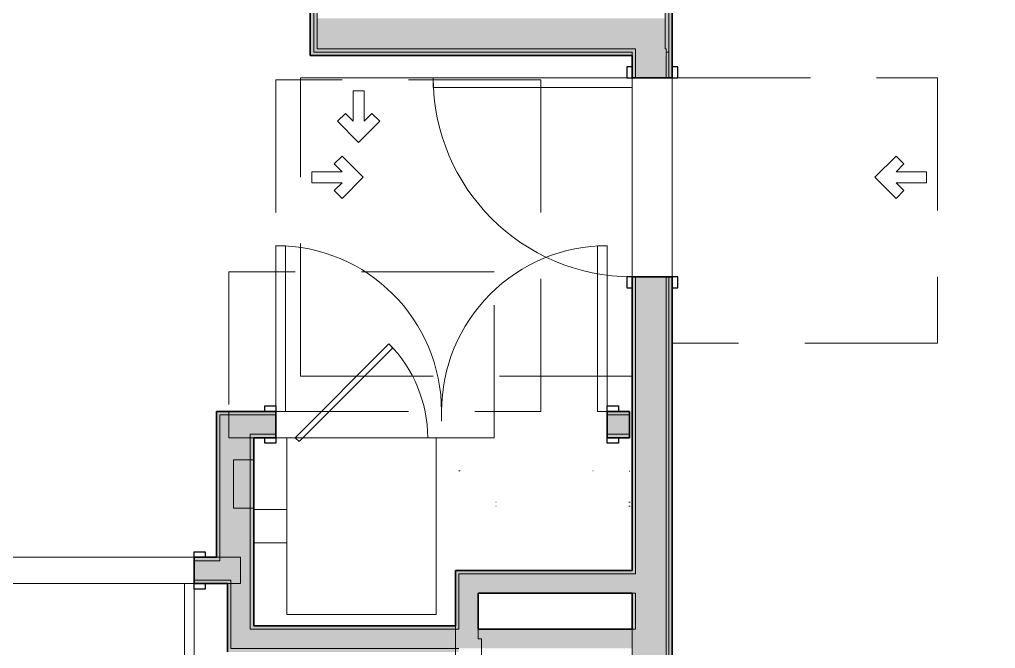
# Model space of a CAD drawing. Header units: inches. Extents: x 6 to 8416, y -388 to 6104.
# Drawn here: x 7469.3 to 7645.9, y 715.1 to 828.8 of the extents above; entities that cross this region are included whole.
import ezdxf

# ---------------------------------------------------------------- set-up
doc = ezdxf.new("R2010")
doc.units = ezdxf.units.IN
doc.header["$MEASUREMENT"] = 0
doc.linetypes.add('Dot 1_16_', pattern=[24, 0, -24])
doc.linetypes.add('Hidden 1_16_', pattern=[36, 24, -12])
for name, color, linetype, lineweight in [('A-DOOR', 31, 'Continuous', 18), ('A-DOOR-FRAM', 31, 'Continuous', 25), ('A-GENM', 13, 'Continuous', 18), ('A-ROOM', 32, 'Continuous', 13), ('A-WALL', 113, 'Continuous', 25), ('A-WALL-PATT', 111, 'Continuous', 35), ('I-WALL', 2, 'Continuous', 25), ('Q-CASE', 31, 'Continuous', 18), ('Q-SPCQ', 91, 'Continuous', 18)]:
    doc.layers.add(name, color=color, linetype=linetype, lineweight=lineweight)

# ---------------------------------------------------------------- blocks, each defined once
blk = doc.blocks.new('Single-Flush-ICC ADA-AM - 36_ x 84_-20  - _U-E _ UNIT ENTRY_-13872760-LEVEL 3 - PLAN Copy 1 Copy 1')
at = {"layer": 'A-DOOR'}
for p, q in [((16.25, 39.63), (18, 39.63)), ((16.25, 3.62), (16.25, 39.63)), ((18, 3.62), (18, 39.63)), ((16.25, 3.62), (18, 3.62))]:
    blk.add_line(p, q, dxfattribs=at)
at = {"layer": 'A-DOOR', "lineweight": 9}
blk.add_arc((18, 3.62), 36, 90, 180, dxfattribs=at)
at = {"layer": 'A-DOOR-FRAM'}
for p, q in [((-18, 4.62), (-20, 4.62)), ((-20, 4.62), (-20, 3.62)), ((-20, 3.62), (-18, 3.62)), ((-18, 3.62), (-18, 4.62)), ((20, 4.62), (18, 4.62)), ((18, 4.62), (18, 3.62)), ((18, 3.62), (20, 3.62)), ((20, 3.62), (20, 4.62)), ((-18, -3.63), (-20, -3.63)), ((-20, -3.63), (-20, -4.63)), ((-20, -4.63), (-18, -4.63)), ((-18, -4.63), (-18, -3.63)), ((20, -3.63), (18, -3.63)), ((18, -3.63), (18, -4.63)), ((18, -4.63), (20, -4.63)), ((20, -4.63), (20, -3.63))]:
    blk.add_line(p, q, dxfattribs=at)
blk = doc.blocks.new('GM Door Pull Clearance-ICC ADA-AM - GM Door Pull Clearance-ICC ADA-AM-13872762-LEVEL 3 - PLAN Copy 1 Copy 1')
at = {"layer": 'A-GENM', "linetype": 'Hidden 1_16_', "lineweight": 9}
for p, q in [((-36, 3.62), (-36, 63.62)), ((-36, 63.62), (18, 63.62)), ((18, 63.62), (18, 4.63)), ((-1, 61.62), (-1, 56.12)), ((-1, 61.62), (1, 61.62)), ((1, 61.62), (1, 56.12)), ((-2.41, 57.54), (-3.83, 56.12)), ((-1, 56.12), (-2.41, 57.54)), ((1, 56.12), (2.41, 57.54)), ((2.41, 57.54), (3.83, 56.12)), ((-3.83, 56.12), (0, 52.3)), ((3.83, 56.12), (0, 52.3)), ((18, 3.62), (-18, 3.62))]:
    blk.add_line(p, q, dxfattribs=at)
blk = doc.blocks.new('GM Door Push Clearance-ICC ADA-AM - GM Door Push Clearance-ICC ADA-AM-13872763-LEVEL 3 - PLAN Copy 1 Copy 1')
at = {"layer": 'A-GENM', "linetype": 'Hidden 1_16_', "lineweight": 9}
for p, q in [((-30, -51.63), (-30, -3.63)), ((-18, -3.63), (18, -3.63)), ((18, -4.62), (18, -51.63)), ((-3.83, -44.13), (0, -40.3)), ((3.83, -44.13), (0, -40.3)), ((-2.41, -45.54), (-3.83, -44.13)), ((-1, -44.13), (-2.41, -45.54)), ((-1, -49.63), (-1, -44.13)), ((1, -44.13), (2.41, -45.54)), ((1, -49.63), (1, -44.13)), ((2.41, -45.54), (3.83, -44.13)), ((1, -49.63), (-1, -49.63)), ((18, -51.63), (-30, -51.63))]:
    blk.add_line(p, q, dxfattribs=at)
blk = doc.blocks.new('Unit-Single-Flush-ICC ADA-AM - 36_ x 84_-NR _U-BE _ BED_-6493222-LEVEL 3 - PLAN Copy 1 Copy 1')
at = {"layer": 'A-DOOR'}
for p, q in [((16.25, -2.38), (18, -2.38)), ((16.25, -2.38), (16.25, -38.38)), ((18, -2.38), (18, -38.38)), ((16.25, -38.38), (18, -38.38))]:
    blk.add_line(p, q, dxfattribs=at)
at = {"layer": 'A-DOOR', "lineweight": 9}
blk.add_arc((18, -2.38), 36, 180, 270, dxfattribs=at)
at = {"layer": 'A-DOOR-FRAM'}
for p, q in [((-20, 2.38), (-20, 3.38)), ((-20, 3.38), (-18, 3.38)), ((-18, 2.38), (-20, 2.38)), ((-18, 3.38), (-18, 2.38)), ((18, 2.38), (18, 3.38)), ((18, 3.38), (20, 3.38)), ((20, 2.38), (18, 2.38)), ((20, 3.38), (20, 2.38)), ((-20, -2.38), (-18, -2.38)), ((-20, -3.37), (-20, -2.38)), ((-18, -3.37), (-20, -3.37)), ((-18, -2.38), (-18, -3.37)), ((18, -2.38), (20, -2.38)), ((18, -3.37), (18, -2.38)), ((20, -3.37), (18, -3.37)), ((20, -2.38), (20, -3.37))]:
    blk.add_line(p, q, dxfattribs=at)
at = {"layer": 'A-DOOR-FRAM', "lineweight": 18}
for p, q in [((-20, 3.38), (-18, 3.38)), ((-20, 3.38), (-20, 2.38)), ((-18, 2.38), (-20, 2.38)), ((-18, 3.38), (-18, 2.38)), ((18, 3.38), (20, 3.38)), ((18, 3.38), (18, 2.38)), ((20, 2.38), (18, 2.38)), ((20, 3.38), (20, 2.38)), ((-20, -3.37), (-20, -2.38)), ((-20, -2.38), (-18, -2.38)), ((-18, -3.37), (-20, -3.37)), ((-18, -3.37), (-18, -2.38)), ((18, -3.37), (18, -2.38)), ((18, -2.38), (20, -2.38)), ((20, -3.37), (18, -3.37)), ((20, -3.37), (20, -2.38))]:
    blk.add_line(p, q, dxfattribs=at)
blk = doc.blocks.new('Unit-Double-Louver-ICC ADA-AM - 60_ x 84_-BL-NR _U-L4 _ LOUVER_LAUNDRY_-17404520-LEVEL 3 - PLAN Copy 1 Copy 1')
at = {"layer": 'A-DOOR'}
for p, q in [((-6, -2.38), (-6, -0.62)), ((-36, -2.38), (-36, -32.37)), ((-34.25, -2.38), (-36, -2.38)), ((-34.25, -2.38), (-34.25, -32.37)), ((22.25, -2.38), (24, -2.38)), ((22.25, -2.38), (22.25, -32.37)), ((24, -2.38), (24, -32.37)), ((-34.25, -32.37), (-36, -32.37)), ((22.25, -32.37), (24, -32.37))]:
    blk.add_line(p, q, dxfattribs=at)
at = {"layer": 'A-DOOR', "lineweight": 9}
for centre, start, end in [((-36, -2.38), 270, 0), ((24, -2.38), 180, 270)]:
    blk.add_arc(centre, 30, start, end, dxfattribs=at)
at = {"layer": 'A-DOOR-FRAM'}
for p, q in [((-38, 2.37), (-38, 3.37)), ((-38, 3.37), (-36, 3.37)), ((-36, 2.37), (-38, 2.37)), ((-36, 3.37), (-36, 2.37)), ((24, 2.37), (24, 3.37)), ((24, 3.37), (26, 3.37)), ((26, 2.37), (24, 2.37)), ((26, 3.37), (26, 2.37)), ((-38, -2.38), (-36, -2.38)), ((-38, -3.38), (-38, -2.38)), ((-36, -3.38), (-38, -3.38)), ((-36, -2.38), (-36, -3.38)), ((24, -2.38), (26, -2.38)), ((24, -3.38), (24, -2.38)), ((26, -3.38), (24, -3.38)), ((26, -2.38), (26, -3.38))]:
    blk.add_line(p, q, dxfattribs=at)
at = {"layer": 'A-DOOR-FRAM', "lineweight": 18}
for p, q in [((-38, 3.37), (-36, 3.37)), ((-38, 3.37), (-38, 2.37)), ((-36, 2.37), (-38, 2.37)), ((-36, 3.37), (-36, 2.37)), ((24, 3.37), (26, 3.37)), ((24, 3.37), (24, 2.37)), ((26, 2.37), (24, 2.37)), ((26, 3.37), (26, 2.37)), ((-38, -3.38), (-38, -2.38)), ((-38, -2.38), (-36, -2.38)), ((-36, -3.38), (-38, -3.38)), ((-36, -3.38), (-36, -2.38)), ((24, -3.38), (24, -2.38)), ((24, -2.38), (26, -2.38)), ((26, -3.38), (24, -3.38)), ((26, -3.38), (26, -2.38))]:
    blk.add_line(p, q, dxfattribs=at)
blk = doc.blocks.new('GM Door Pull Clearance-ICC ADA-AM - GM Door Pull Clearance-ICC ADA-AM-5956804-LEVEL 3 - PLAN Copy 1 Copy 1')
at = {"layer": 'A-GENM', "linetype": 'Hidden 1_16_', "lineweight": 9}
for p, q in [((-33, -2.37), (-33, -62.38)), ((15, -2.37), (-33, -2.37)), ((15, -3.38), (15, -2.37)), ((15, -62.38), (15, -3.38)), ((-3.83, -54.87), (0, -51.05)), ((3.83, -54.87), (0, -51.05)), ((-2.41, -56.29), (-3.83, -54.87)), ((-1, -54.87), (-2.41, -56.29)), ((-1, -60.37), (-1, -54.87)), ((1, -54.87), (2.41, -56.29)), ((1, -60.37), (1, -54.87)), ((2.41, -56.29), (3.83, -54.87)), ((-1, -60.37), (1, -60.37)), ((-33, -62.38), (15, -62.38))]:
    blk.add_line(p, q, dxfattribs=at)
blk = doc.blocks.new('CW Closet Shelf-AM - CW Closet Shelf-AM-6044212-LEVEL 3 - PLAN Copy 1 Copy 1')
at = {"layer": 'Q-CASE', "linetype": 'Dot 1_16_', "lineweight": 9}
for p, q in [((-14.64, -42), (-14.64, -24)), ((-14.64, -24), (16.11, -24)), ((16.11, -24), (16.11, -42)), ((-14.64, -35.62), (16.11, -35.62)), ((-14.64, -36.37), (16.11, -36.37)), ((16.11, -42), (-14.64, -42))]:
    blk.add_line(p, q, dxfattribs=at)
blk = doc.blocks.new('SE Appl Unit-WD-Stack-AM - 27_ W x 32_ D x 78 3_4_ H_ Left Exhaust-6380387-LEVEL 3 - PLAN Copy 1 Copy 1')
at = {"layer": 'Q-SPCQ', "linetype": 'Hidden 1_16_', "lineweight": 9}
for p, q in [((-19.5, 19), (-13.5, 19)), ((-19.5, 13), (-13.5, 13))]:
    blk.add_line(p, q, dxfattribs=at)
blk = doc.blocks.new('z Nested-WD-Frontld - Washer _ Dryer-2245693-LEVEL 3 - PLAN Copy 1 Copy 1')
at = {"layer": 'Q-SPCQ', "lineweight": 9}
for p, q in [((-12, 32), (4.97, 48.97)), ((-10.59, 32), (5.68, 48.26)), ((5.68, 48.26), (4.97, 48.97)), ((-11.29, 31.29), (-12, 32)), ((-11.29, 31.29), (-10.59, 32))]:
    blk.add_line(p, q, dxfattribs=at)
at = {"layer": 'Q-SPCQ'}
for p, q in [((-13.5, 32), (13.5, 32)), ((-13.5, 0), (-13.5, 32)), ((13.5, 32), (13.5, 0)), ((13.5, 0), (-13.5, 0))]:
    blk.add_line(p, q, dxfattribs=at)
at = {"layer": 'Q-SPCQ', "lineweight": 9}
blk.add_arc((-12, 32), 24, 0, 45, dxfattribs=at)
blk = doc.blocks.new('z Nested-WD-Frontld - Washer _ Dryer-2245694-LEVEL 3 - PLAN Copy 1 Copy 1')
at = {"layer": 'Q-SPCQ', "lineweight": 9}
for p, q in [((-12, 32), (4.97, 48.97)), ((-11.29, 31.29), (5.68, 48.26)), ((5.68, 48.26), (4.97, 48.97)), ((-11.29, 31.29), (-12, 32))]:
    blk.add_line(p, q, dxfattribs=at)
at = {"layer": 'Q-SPCQ'}
for p, q in [((-13.5, 32), (13.5, 32)), ((-13.5, 0), (-13.5, 32)), ((13.5, 32), (13.5, 0)), ((13.5, 0), (-13.5, 0))]:
    blk.add_line(p, q, dxfattribs=at)
at = {"layer": 'Q-SPCQ', "lineweight": 9}
blk.add_arc((-12, 32), 24, 0, 45, dxfattribs=at)
blk = doc.blocks.new('z Nested Clearance-Rectangle-AM - Clearance-V670-LEVEL 3 - PLAN Copy 1 Copy 1')
at = {"layer": 'A-GENM', "linetype": 'Hidden 1_16_', "lineweight": 9}
for p, q in [((15, 48), (-15, 48)), ((-15, 48), (-15, 0)), ((15, 37.5), (15, 48)), ((15, 10.5), (15, 37.5)), ((15, 8.5), (15, 10.5)), ((15, 6.5), (15, 8.5)), ((15, 3.88), (15, 6.5)), ((15, 0), (15, 3.72)), ((-15, 0), (10.25, 0)), ((10.25, 0), (15, 0))]:
    blk.add_line(p, q, dxfattribs=at)
blk = doc.blocks.new('z BA Nested-Washer Hookup - 8 3_4_ W x 7 1_2_ H x 3 5_8_ D-1978715-LEVEL 3 - PLAN Copy 1 Copy 1')
at = {"layer": 'Q-SPCQ'}
for p, q in [((4.375, -0.375), (-4.375, -0.375)), ((-4.375, -0.375), (-4.375, -4)), ((4.375, -4), (4.375, -0.375)), ((-4.375, -4), (4.375, -4))]:
    blk.add_line(p, q, dxfattribs=at)

msp = doc.modelspace()

# ---------------------------------------------------------------- hatches: boundary and pattern name
at = {"layer": 'A-WALL-PATT'}
for points in [[(7586.16533733, 823.56077679), (7586.79033733, 823.56077679), (7586.79033733, 917.31077679), (7586.16533733, 917.31077679), (7586.16533733, 829.06077679)], [(7586.79033733, 822.93577679), (7587.41533733, 822.93577679), (7587.41533733, 917.93577679), (7586.79033733, 917.93577679), (7586.79033733, 823.15531081)], [(7522.54033733, 822.93577679), (7522.54033733, 911.93577679), (7521.91533733, 911.93577679), (7521.91533733, 822.93577679)], [(7522.54033733, 823.56077679), (7523.16533733, 823.56077679), (7523.16533733, 912.56077679), (7522.54033733, 912.56077679), (7522.54033733, 830.31077679)]]:
    msp.add_hatch(color=10, dxfattribs=at).paths.add_polyline_path(points)
h = msp.add_hatch(color=10, dxfattribs=at)
h.paths.add_polyline_path([(7580.16533733, 822.93577679), (7580.79033733, 822.93577679), (7580.79033733, 823.56077679), (7522.54033733, 823.56077679), (7522.54033733, 822.93577679), (7547.81303685, 822.93577679)])
h.paths.add_polyline_path([(7586.29033733, 822.93577679), (7586.79033733, 822.93577679), (7586.79033733, 823.56077679), (7586.29033733, 823.56077679), (7586.29033733, 823.15531081)])
h = msp.add_hatch(color=10, dxfattribs=at)
h.paths.add_polyline_path([(7587.41533733, 822.31077679), (7587.41533733, 822.93577679), (7586.79033733, 822.93577679), (7586.79033733, 822.31077679)])
h.paths.add_polyline_path([(7580.16533733, 822.31077679), (7580.16533733, 822.93577679), (7521.91533733, 822.93577679), (7521.91533733, 822.31077679), (7547.81303685, 822.31077679)])
at = {"layer": 'A-WALL-PATT', "lineweight": 25}
h = msp.add_hatch(color=10, dxfattribs=at)
h.paths.add_polyline_path([(7580.16533733, 594.68577679), (7580.79033733, 594.68577679), (7580.79033733, 715.06077679), (7580.16533733, 715.06077679), (7580.16533733, 595.31077679)])
h.paths.add_polyline_path([(7580.79033733, 718.56077679), (7580.79033733, 725.06077679), (7580.16533733, 725.06077679), (7580.16533733, 718.56077679)])
h.paths.add_polyline_path([(7580.16533733, 728.56077679), (7580.79033733, 728.56077679), (7580.79033733, 782.31077679), (7580.16533733, 782.31077679), (7580.16533733, 729.18577679)])
h.paths.add_polyline_path([(7580.79033733, 818.31077679), (7580.79033733, 822.93577679), (7580.16533733, 822.93577679), (7580.16533733, 818.31077679)])
at = {"layer": 'A-WALL-PATT'}
h = msp.add_hatch(color=10, dxfattribs=at)
h.paths.add_polyline_path([(7587.41533733, 595.31077679), (7587.41533733, 782.31077679), (7586.79033733, 782.31077679), (7586.79033733, 595.31077679)])
h.paths.add_polyline_path([(7586.79033733, 818.31077679), (7587.41533733, 818.31077679), (7587.41533733, 822.31077679), (7586.79033733, 822.31077679)])
at = {"layer": 'A-WALL-PATT', "transparency": 33554560}
for points in [[(7504.91533733, 731.56077679), (7505.54033733, 731.56077679), (7505.54033733, 757.93577679), (7504.91533733, 757.93577679), (7504.91533733, 744.42831081)], [(7548.16533733, 719.18577679), (7548.79033733, 719.18577679), (7548.79033733, 729.18577679), (7548.16533733, 729.18577679), (7548.16533733, 724.74656081)], [(7580.16533733, 728.56077679), (7580.16533733, 729.18577679), (7548.79033733, 729.18577679), (7548.79033733, 728.56077679), (7552.29033733, 728.56077679)], [(7506.91533733, 714.43577679), (7507.54033733, 714.43577679), (7507.54033733, 727.43577679), (7506.91533733, 727.43577679), (7506.91533733, 724.74656081)], [(7548.79033733, 718.56077679), (7548.79033733, 719.18577679), (7511.66533733, 719.18577679), (7511.66533733, 718.56077679), (7514.07053685, 718.56077679)]]:
    msp.add_hatch(color=10, dxfattribs=at).paths.add_polyline_path(points)
at = {"layer": 'A-WALL-PATT', "lineweight": 25, "transparency": 33554560}
h = msp.add_hatch(color=10, dxfattribs=at)
h.paths.add_polyline_path([(7579.66533733, 757.31077679), (7579.66533733, 757.93577679), (7575.66533733, 757.93577679), (7575.66533733, 757.31077679)])
h.paths.add_polyline_path([(7515.66533733, 757.31077679), (7515.66533733, 757.93577679), (7505.54033733, 757.93577679), (7505.54033733, 757.31077679), (7514.07053685, 757.31077679)])
h = msp.add_hatch(color=10, dxfattribs=at)
h.paths.add_polyline_path([(7511.04033733, 731.56077679), (7511.66533733, 731.56077679), (7511.66533733, 740.43577679), (7511.04033733, 740.43577679)])
h.paths.add_polyline_path([(7511.04033733, 749.18577679), (7511.66533733, 749.18577679), (7511.66533733, 753.81077679), (7511.04033733, 753.81077679)])
at = {"layer": 'A-WALL-PATT', "transparency": 33554560}
h = msp.add_hatch(color=10, dxfattribs=at)
h.paths.add_polyline_path([(7579.66533733, 753.18577679), (7579.66533733, 753.81077679), (7575.66533733, 753.81077679), (7575.66533733, 753.18577679)])
h.paths.add_polyline_path([(7514.07053685, 753.18577679), (7515.66533733, 753.18577679), (7515.66533733, 753.81077679), (7511.66533733, 753.81077679), (7511.66533733, 753.18577679)])
at = {"layer": 'A-WALL-PATT', "lineweight": 25, "transparency": 33554560}
for points in [[(7511.66533733, 740.43577679), (7511.54973039, 749.18577679), (7511.04033733, 749.18577679), (7511.04033733, 740.43577679), (7511.29684022, 740.43577679)], [(7511.66533733, 718.56077679), (7511.66533733, 731.56077679), (7511.04033733, 731.56077679), (7511.04033733, 718.56077679)], [(7548.16533733, 714.43577679), (7548.79033733, 714.43577679), (7548.79033733, 715.06077679), (7507.54033733, 715.06077679), (7507.54033733, 714.43577679), (7514.07053685, 714.43577679)]]:
    msp.add_hatch(color=10, dxfattribs=at).paths.add_polyline_path(points)
h = msp.add_hatch(color=10, dxfattribs=at)
h.paths.add_polyline_path([(7464.91533733, 730.93577679), (7464.91533733, 731.56077679), (7294.41533733, 731.56077679), (7294.41533733, 730.93577679), (7446.58553685, 730.93577679)])
h.paths.add_polyline_path([(7500.91533733, 730.93577679), (7505.54033733, 730.93577679), (7505.54033733, 731.56077679), (7500.91533733, 731.56077679)])
at = {"layer": 'A-WALL-PATT', "transparency": 33554560}
h = msp.add_hatch(color=10, dxfattribs=at)
h.paths.add_polyline_path([(7506.91533733, 726.81077679), (7506.91533733, 727.43577679), (7500.91533733, 727.43577679), (7500.91533733, 726.81077679)])
h.paths.add_polyline_path([(7446.58553685, 726.81077679), (7464.91533733, 726.81077679), (7464.91533733, 727.43577679), (7294.41533733, 727.43577679), (7294.41533733, 726.81077679), (7379.10053685, 726.81077679)])
at = {"layer": 'I-WALL'}
msp.add_hatch(color=10, dxfattribs=at).paths.add_polyline_path([(7580.79033733, 823.56077679), (7586.16533733, 823.56077679), (7586.16533733, 829.06077679), (7523.16533733, 829.06077679), (7523.16533733, 823.56077679), (7547.81303685, 823.56077679)])
h = msp.add_hatch(color=10, dxfattribs=at)
h.paths.add_polyline_path([(7586.29033733, 593.56077679), (7586.29033733, 782.31077679), (7580.79033733, 782.31077679), (7580.79033733, 593.56077679), (7581.55553685, 593.56077679)])
h.paths.add_polyline_path([(7580.79033733, 818.31077679), (7586.29033733, 818.31077679), (7586.16533733, 823.56077679), (7580.79033733, 823.56077679), (7580.79033733, 822.31077679)])
h = msp.add_hatch(color=10, dxfattribs=at)
h.paths.add_polyline_path([(7586.79033733, 594.68577679), (7586.79033733, 782.31077679), (7586.29033733, 782.31077679), (7586.29033733, 594.68577679)])
h.paths.add_polyline_path([(7586.79033733, 818.31077679), (7586.79033733, 822.93577679), (7586.29033733, 822.93577679), (7586.29033733, 818.31077679)])
at = {"layer": 'I-WALL', "transparency": 33554560}
for points in [[(7505.54033733, 730.93577679), (7511.04033733, 730.93577679), (7511.04033733, 740.43577679), (7508.04033733, 740.43577679), (7508.04033733, 749.18577679), (7511.04033733, 749.18577679), (7511.04033733, 757.31077679), (7505.54033733, 757.31077679), (7505.54033733, 731.56077679)], [(7508.04033733, 740.43577679), (7511.04033733, 740.43577679), (7511.04033733, 749.18577679), (7508.04033733, 749.18577679), (7508.04033733, 741.67441315)], [(7507.54033733, 715.06077679), (7511.04033733, 715.06077679), (7511.04033733, 730.93577679), (7507.54033733, 730.93577679), (7507.54033733, 724.74656081)], [(7548.79033733, 718.56077679), (7552.29033733, 718.56077679), (7552.29033733, 728.56077679), (7548.79033733, 728.56077679), (7548.79033733, 719.18577679)], [(7552.29033733, 725.06077679), (7580.79033733, 725.06077679), (7580.79033733, 728.56077679), (7552.29033733, 728.56077679)], [(7548.79033733, 715.06077679), (7552.29033733, 715.06077679), (7552.29033733, 718.56077679), (7511.04033733, 718.56077679), (7511.04033733, 715.06077679), (7514.07053685, 715.06077679)], [(7580.79033733, 715.06077679), (7580.79033733, 718.56077679), (7552.29033733, 718.56077679), (7552.29033733, 715.06077679), (7580.16533733, 715.06077679)]]:
    msp.add_hatch(color=10, dxfattribs=at).paths.add_polyline_path(points)
h = msp.add_hatch(color=10, dxfattribs=at)
h.paths.add_polyline_path([(7575.66533733, 753.81077679), (7579.66533733, 753.81077679), (7579.66533733, 757.31077679), (7575.66533733, 757.31077679)])
h.paths.add_polyline_path([(7511.04033733, 753.81077679), (7515.66533733, 753.81077679), (7515.66533733, 757.31077679), (7511.04033733, 757.31077679)])
h = msp.add_hatch(color=10, dxfattribs=at)
h.paths.add_polyline_path([(7507.54033733, 727.43577679), (7507.54033733, 730.93577679), (7500.91533733, 730.93577679), (7500.91533733, 727.43577679), (7506.91533733, 727.43577679)])
h.paths.add_polyline_path([(7464.91533733, 727.43577679), (7464.91533733, 730.93577679), (7294.41533733, 730.93577679), (7294.41533733, 727.43577679), (7446.58553685, 727.43577679)])

# ---------------------------------------------------------------- linework, layer by layer
at = {"layer": 'A-ROOM', "lineweight": 9, "flags": 128}
for points in [[(7146.66533733, 1507.18577679), (7492.29033733, 1507.18577679), (7495.97814332, 1507.18577679), (7587.41533733, 1507.18577679), (7587.41533733, 1374.56077679), (7587.41533733, 1338.43577679), (7587.41533733, 922.62327679), (7587.41533733, 914.56077679), (7587.41533733, 826.31077679), (7587.41533733, 727.12327679), (7587.41533733, 592.68577679), (7587.54033733, 592.68577679), (7587.54033733, 376.68577679), (7581.79033733, 376.68577679), (7581.79033733, 269.18577679), (7697.16533733, 269.18577679), (7697.16533733, 482.43577679), (7649.16533733, 482.43577679), (7649.16533733, 575.31077679), (7649.16533733, 652.93577679), (7649.16533733, 829.81077679), (7649.16533733, 1030.81077679), (7649.16533733, 1568.93577679), (6922.04033733, 1568.93577679)], [(7351.29033733, 595.31077679), (7580.16533733, 595.31077679), (7580.16533733, 725.06077679), (7552.29033733, 725.06077679), (7552.29033733, 716.81077679), (7552.91533733, 716.81077679), (7552.91533733, 662.06077679), (7548.16533733, 662.06077679), (7548.16533733, 716.81077679), (7548.16533733, 729.18577679), (7580.16533733, 729.18577679), (7580.16533733, 822.31077679), (7521.91533733, 822.31077679), (7521.91533733, 879.93577679)], [(7295.04033733, 731.56077679), (7509.29033733, 731.56077679), (7509.29033733, 726.81077679), (7295.04033733, 726.81077679)]]:
    msp.add_lwpolyline(points, dxfattribs=at)
at = {"layer": 'A-WALL', "lineweight": 9}
for p, q in [((7586.79033733, 818.31077679), (7586.79033733, 1298.43577679)), ((7586.16533733, 823.56077679), (7586.16533733, 917.31077679)), ((7522.54033733, 911.93577679), (7522.54033733, 822.93577679)), ((7523.16533733, 913.06077679), (7523.16533733, 823.56077679)), ((7523.16533733, 823.56077679), (7580.79033733, 823.56077679)), ((7580.79033733, 818.31077679), (7580.79033733, 823.56077679)), ((7586.16533733, 823.56077679), (7586.29033733, 823.56077679)), ((7586.29033733, 818.31077679), (7586.29033733, 823.56077679)), ((7522.54033733, 822.93577679), (7580.16533733, 822.93577679)), ((7580.16533733, 822.31077679), (7580.16533733, 822.93577679)), ((7586.29033733, 822.93577679), (7586.79033733, 822.93577679)), ((7580.79033733, 728.56077679), (7580.79033733, 782.31077679)), ((7586.29033733, 517.68577679), (7586.29033733, 782.31077679)), ((7586.79033733, 594.68577679), (7586.79033733, 782.31077679)), ((7505.54033733, 757.31077679), (7515.66533733, 757.31077679)), ((7505.54033733, 757.31077679), (7505.54033733, 730.93577679)), ((7575.66533733, 757.31077679), (7579.66533733, 757.31077679)), ((7511.04033733, 753.81077679), (7511.04033733, 718.56077679)), ((7511.04033733, 753.81077679), (7515.66533733, 753.81077679)), ((7575.66533733, 753.81077679), (7579.66533733, 753.81077679)), ((7500.91533733, 730.93577679), (7505.54033733, 730.93577679)), ((7580.79033733, 728.56077679), (7548.79033733, 728.56077679)), ((7548.79033733, 728.56077679), (7548.79033733, 718.56077679)), ((7500.91533733, 727.43577679), (7507.54033733, 727.43577679)), ((7507.54033733, 727.43577679), (7507.54033733, 715.06077679)), ((7580.79033733, 725.06077679), (7580.16533733, 725.06077679)), ((7580.79033733, 718.56077679), (7580.79033733, 725.06077679)), ((7548.79033733, 718.56077679), (7511.04033733, 718.56077679)), ((7580.79033733, 718.56077679), (7580.16533733, 718.56077679)), ((7548.79033733, 715.06077679), (7507.54033733, 715.06077679))]:
    msp.add_line(p, q, dxfattribs=at)
at = {"layer": 'I-WALL', "lineweight": 35}
for p, q in [((7587.41533733, 818.31077679), (7587.41533733, 1298.43577679)), ((7521.91533733, 911.93577679), (7521.91533733, 822.31077679)), ((7521.91533733, 822.31077679), (7580.16533733, 822.31077679)), ((7580.16533733, 822.31077679), (7580.16533733, 818.31077679)), ((7580.16533733, 818.31077679), (7587.41533733, 818.31077679)), ((7580.16533733, 782.31077679), (7580.16533733, 729.18577679)), ((7587.41533733, 782.31077679), (7580.16533733, 782.31077679)), ((7587.41533733, 595.31077679), (7587.41533733, 782.31077679)), ((7515.66533733, 757.93577679), (7504.91533733, 757.93577679)), ((7504.91533733, 757.93577679), (7504.91533733, 731.56077679)), ((7515.66533733, 753.18577679), (7515.66533733, 757.93577679)), ((7579.66533733, 757.93577679), (7575.66533733, 757.93577679)), ((7575.66533733, 757.93577679), (7575.66533733, 753.18577679)), ((7579.66533733, 753.18577679), (7579.66533733, 757.93577679)), ((7511.66533733, 719.18577679), (7511.66533733, 753.18577679)), ((7511.66533733, 753.18577679), (7515.66533733, 753.18577679)), ((7575.66533733, 753.18577679), (7579.66533733, 753.18577679)), ((7504.91533733, 731.56077679), (7500.91533733, 731.56077679)), ((7500.91533733, 731.56077679), (7500.91533733, 726.81077679)), ((7580.16533733, 729.18577679), (7548.16533733, 729.18577679)), ((7548.16533733, 729.18577679), (7548.16533733, 719.18577679)), ((7500.91533733, 726.81077679), (7506.91533733, 726.81077679)), ((7506.91533733, 726.81077679), (7506.91533733, 714.43577679)), ((7552.29033733, 725.06077679), (7580.16533733, 725.06077679)), ((7552.29033733, 718.56077679), (7552.29033733, 725.06077679)), ((7580.16533733, 725.06077679), (7580.16533733, 718.56077679)), ((7548.16533733, 719.18577679), (7511.66533733, 719.18577679)), ((7580.16533733, 718.56077679), (7552.29033733, 718.56077679))]:
    msp.add_line(p, q, dxfattribs=at)

# ---------------------------------------------------------------- block references
at = {"layer": 'A-DOOR'}
for name, p, rotation in [('Single-Flush-ICC ADA-AM - 36_ x 84_-20  - _U-E _ UNIT ENTRY_-13872760-LEVEL 3 - PLAN Copy 1 Copy 1', (7583.79033733, 800.31077679), 89.99999999999991), ('Unit-Double-Louver-ICC ADA-AM - 60_ x 84_-BL-NR _U-L4 _ LOUVER_LAUNDRY_-17404520-LEVEL 3 - PLAN Copy 1 Copy 1', (7539.66533733, 755.56077679), 180)]:
    msp.add_blockref(name, p, dxfattribs=dict(at, rotation=rotation))
msp.add_blockref('Unit-Single-Flush-ICC ADA-AM - 36_ x 84_-NR _U-BE _ BED_-6493222-LEVEL 3 - PLAN Copy 1 Copy 1', (7482.91533733, 729.18577679), dxfattribs=at)
at = {"layer": 'A-GENM', "linetype": 'Hidden 1_16_', "lineweight": 9}
for name, p, rotation in [('GM Door Pull Clearance-ICC ADA-AM - GM Door Pull Clearance-ICC ADA-AM-5956804-LEVEL 3 - PLAN Copy 1 Copy 1', (7530.66533733, 755.56077679), 180), ('GM Door Pull Clearance-ICC ADA-AM - GM Door Pull Clearance-ICC ADA-AM-13872762-LEVEL 3 - PLAN Copy 1 Copy 1', (7583.79033733, 800.31077679), 90.00000000000001), ('GM Door Push Clearance-ICC ADA-AM - GM Door Push Clearance-ICC ADA-AM-13872763-LEVEL 3 - PLAN Copy 1 Copy 1', (7583.79033733, 800.31077679), 90.00000000000001), ('z Nested Clearance-Rectangle-AM - Clearance-V670-LEVEL 3 - PLAN Copy 1 Copy 1', (7507.16533733, 768.18577679), 270.0000000000012)]:
    msp.add_blockref(name, p, dxfattribs=dict(at, rotation=rotation))
at = {"layer": 'Q-CASE', "rotation": 180}
msp.add_blockref('CW Closet Shelf-AM - CW Closet Shelf-AM-6044212-LEVEL 3 - PLAN Copy 1 Copy 1', (7565.02804225, 705.18577679), dxfattribs=at)
at = {"layer": 'Q-SPCQ'}
for name in ['z Nested-WD-Frontld - Washer _ Dryer-2245693-LEVEL 3 - PLAN Copy 1 Copy 1', 'z Nested-WD-Frontld - Washer _ Dryer-2245694-LEVEL 3 - PLAN Copy 1 Copy 1']:
    msp.add_blockref(name, (7531.16533733, 721.18577679), dxfattribs=at)
at = {"layer": 'Q-SPCQ', "rotation": 270.000000000001}
msp.add_blockref('z BA Nested-Washer Hookup - 8 3_4_ W x 7 1_2_ H x 3 5_8_ D-1978715-LEVEL 3 - PLAN Copy 1 Copy 1', (7512.04033733, 744.81077679), dxfattribs=at)
at = {"layer": 'Q-SPCQ', "linetype": 'Hidden 1_16_', "lineweight": 9}
msp.add_blockref('SE Appl Unit-WD-Stack-AM - 27_ W x 32_ D x 78 3_4_ H_ Left Exhaust-6380387-LEVEL 3 - PLAN Copy 1 Copy 1', (7531.16533733, 721.18577679), dxfattribs=at)

doc.saveas('drawing.dxf')
